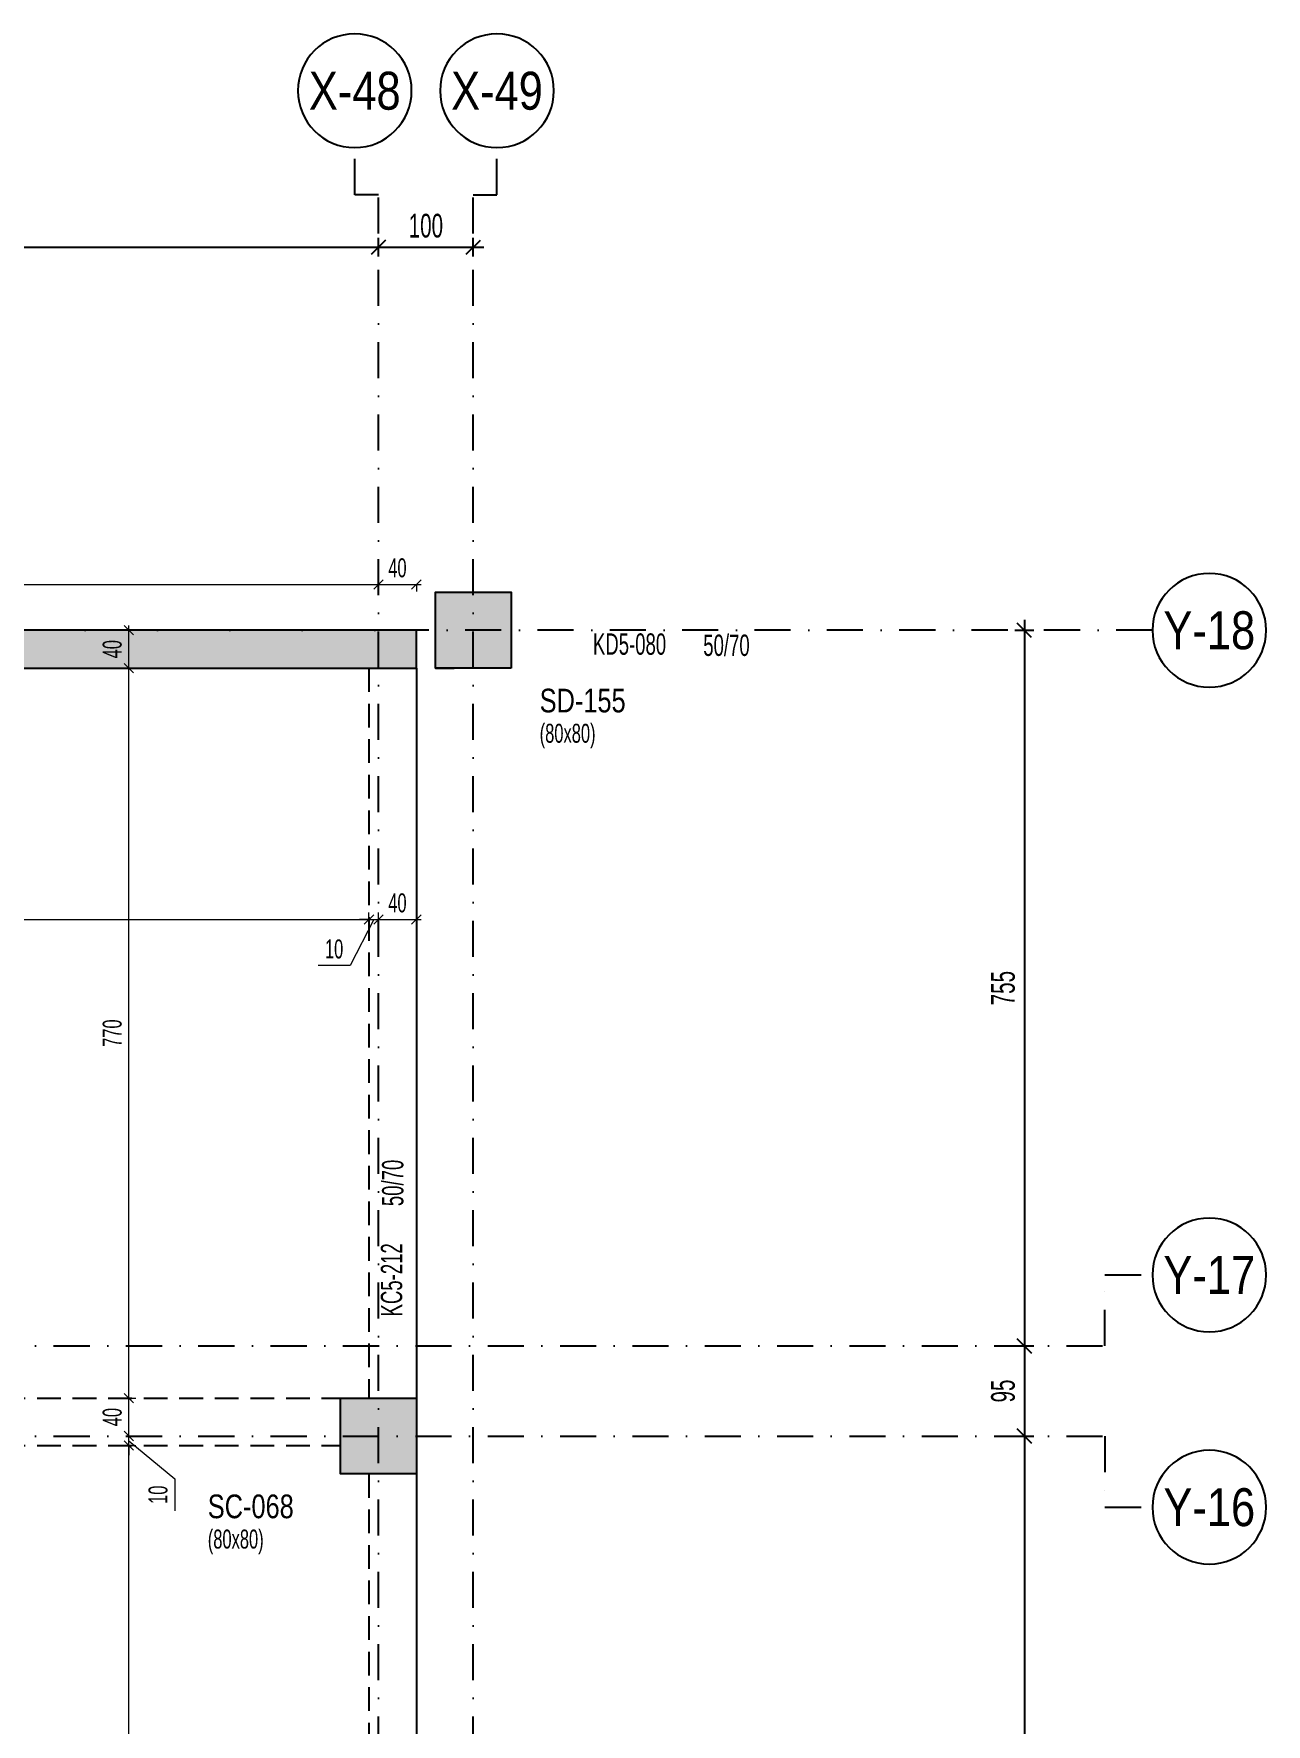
# Model space of a CAD drawing. Header units: millimetres. Extents: x -10495 to 38910, y -777 to 43288.
# Drawn here: x 5587 to 6886, y 2246 to 4029 of the extents above; entities that cross this region are included whole.
import ezdxf
from ezdxf.enums import TextEntityAlignment as Align

# ---------------------------------------------------------------- set-up
doc = ezdxf.new("R2010")
doc.units = ezdxf.units.MM
doc.header["$LTSCALE"] = 100
doc.header["$PDSIZE"] = -100
doc.linetypes.add('DASHDOT', pattern=[25.4, 12.7, -6.35, 0, -6.35])
doc.linetypes.add('HIDDEN', pattern=[0.375, 0.25, -0.125])
for name, color, linetype in [('AKS BALON_ULK', 9, 'Continuous'), ('AKS YAZI_ULK', 20, 'Continuous'), ('AKS_ULK', 8, 'DASHDOT'), ('KOLON-PERDE CEKIRDEK_ULK', 4, 'Continuous'), ('OLCU DIS_ULK', 7, 'Continuous'), ('PARAPET_ULK', 248, 'Continuous'), ('TARAMA SOLID_ULK', 251, 'Continuous')]:
    doc.layers.add(name, color=color, linetype=linetype)
for name, color, linetype, lineweight in [('KIRIS BOYUT_ULK', 232, 'Continuous', 13), ('KIRIS CIZGI DUZ_ULK', 41, 'Continuous', 25), ('KIRIS CIZGI KESIK_ULK', 41, 'HIDDEN', 25), ('KIRIS ISIM_ULK', 221, 'Continuous', 13), ('KOLON BOYUT_ULK', 255, 'Continuous', 13), ('KOLON ISIM_ULK', 91, 'Continuous', 13), ('OLCU IC_ULK', 146, 'Continuous', 18)]:
    doc.layers.add(name, color=color, linetype=linetype, lineweight=lineweight)
doc.styles.add('ULK-SIMPLXTW.shx', font='ARIALN.TTF')
doc.styles.add('ulkr-simplxtw.shx', font='ulkr-simplxtw.shx', dxfattribs={"width": 0.65})
doc.dimstyles.new('1-100-DIS_ULK', dxfattribs={"dimscale": 100, "dimtxt": 0.25, "dimasz": 0.15, "dimexe": 0.1, "dimexo": 0.1, "dimgap": 0.1, "dimtad": 1, "dimdec": 0, "dimzin": 9, "dimdsep": 46, "dimtxsty": 'ulkr-simplxtw.shx', "dimblk": 'OBLIQUE', "dimcen": 0.1, "dimdle": 0.11, "dimclrd": 256, "dimclre": 256, "dimclrt": 3, "dimadec": 0, "dimazin": 0, "dimtfac": 1, "dimtdec": 0, "dimtix": 1, "dimtmove": 1, "dimatfit": 3, "dimldrblk": 'OBLIQUE', "dimfxl": 1, "dimtolj": 1, "dimtzin": 12, "dimarcsym": 0})
doc.dimstyles.new('1-100-IC_ULK', dxfattribs={"dimscale": 10, "dimtxt": 2, "dimasz": 1, "dimexe": 0.75, "dimexo": 1, "dimgap": 0.75, "dimtad": 1, "dimdec": 1, "dimzin": 9, "dimdsep": 46, "dimtxsty": 'ulkr-simplxtw.shx', "dimblk": 'OBLIQUE', "dimcen": 0.1, "dimdle": 0.5, "dimclrd": 146, "dimclre": 146, "dimclrt": 2, "dimadec": 0, "dimazin": 2, "dimtfac": 1, "dimtdec": 1, "dimtix": 1, "dimtmove": 2, "dimatfit": 3, "dimldrblk": 'OBLIQUE', "dimfxl": 1, "dimtolj": 1, "dimtzin": 0, "dimlwd": -1, "dimlwe": -1, "dimarcsym": 0})

# ---------------------------------------------------------------- blocks, each defined once
blk = doc.blocks.new('AKS SEMBOL_ULK')
at = {"layer": 'AKS BALON_ULK', "linetype": 'ByBlock'}
blk.add_circle((0, -41.2), 60, dxfattribs=at)
at = {"layer": 'AKS YAZI_ULK', "style": 'ULK-SIMPLXTW.shx'}
blk.add_attdef('1', text='', height=40, dxfattribs=at).set_placement((0, -41.2), align=Align.MIDDLE)
blk = doc.blocks.new('_Oblique')
at = {"color": 0, "linetype": 'ByBlock', "lineweight": -2}
blk.add_line((-0.5, -0.5), (0.5, 0.5), dxfattribs=at)
blk = doc.blocks.new('*D1413')
at = {"layer": 'Defpoints', "color": 0, "transparency": 16777216}
for p in [(6611.2, 3400), (6611.2, 2645), (6631.2, 2645)]:
    blk.add_point(p, dxfattribs=at)
at = {"layer": 'OLCU DIS_ULK', "lineweight": -2, "transparency": 16777216}
for p, q in [((6631.2, 3411), (6631.2, 2634)), ((6621.2, 3400), (6641.2, 3400)), ((6621.2, 2645), (6641.2, 2645))]:
    blk.add_line(p, q, dxfattribs=at)
at = {"layer": 'OLCU DIS_ULK', "lineweight": -2, "transparency": 16777216, "xscale": 15, "yscale": 15, "zscale": 15}
for p, rotation in [((6631.2, 3400), 90), ((6631.2, 2645), 270)]:
    blk.add_blockref('_Oblique', p, dxfattribs=dict(at, rotation=rotation))
at = {"layer": 'OLCU DIS_ULK', "color": 3, "transparency": 16777216, "insert": (6608.7, 3022.5), "char_height": 25, "attachment_point": 5, "rotation": 90, "style": 'ulkr-simplxtw.shx'}
blk.add_mtext('\\A1;755', dxfattribs=at)
blk = doc.blocks.new('*D1415')
at = {"layer": 'Defpoints', "color": 0, "transparency": 16777216}
for p in [(6611.2, 2645), (6611.2, 2550), (6631.2, 2550)]:
    blk.add_point(p, dxfattribs=at)
at = {"layer": 'OLCU DIS_ULK', "lineweight": -2, "transparency": 16777216}
for p, q in [((6621.2, 2645), (6641.2, 2645)), ((6631.2, 2656), (6631.2, 2539)), ((6621.2, 2550), (6641.2, 2550))]:
    blk.add_line(p, q, dxfattribs=at)
at = {"layer": 'OLCU DIS_ULK', "lineweight": -2, "transparency": 16777216, "xscale": 15, "yscale": 15, "zscale": 15}
for p, rotation in [((6631.2, 2645), 90), ((6631.2, 2550), 270)]:
    blk.add_blockref('_Oblique', p, dxfattribs=dict(at, rotation=rotation))
at = {"layer": 'OLCU DIS_ULK', "color": 3, "transparency": 16777216, "insert": (6608.7, 2597.5), "char_height": 25, "attachment_point": 5, "rotation": 90, "style": 'ulkr-simplxtw.shx'}
blk.add_mtext('\\A1;95', dxfattribs=at)
blk = doc.blocks.new('*D1416')
at = {"layer": 'Defpoints', "color": 0, "transparency": 16777216}
for p in [(6611.2, 2550), (6611.2, 1700), (6631.2, 1700)]:
    blk.add_point(p, dxfattribs=at)
at = {"layer": 'OLCU DIS_ULK', "lineweight": -2, "transparency": 16777216}
for p, q in [((6621.2, 2550), (6641.2, 2550)), ((6631.2, 2561), (6631.2, 1689)), ((6621.2, 1700), (6641.2, 1700))]:
    blk.add_line(p, q, dxfattribs=at)
at = {"layer": 'OLCU DIS_ULK', "lineweight": -2, "transparency": 16777216, "xscale": 15, "yscale": 15, "zscale": 15}
for p, rotation in [((6631.2, 2550), 90), ((6631.2, 1700), 270)]:
    blk.add_blockref('_Oblique', p, dxfattribs=dict(at, rotation=rotation))
at = {"layer": 'OLCU DIS_ULK', "color": 3, "transparency": 16777216, "insert": (6608.7, 2125), "char_height": 25, "attachment_point": 5, "rotation": 90, "style": 'ulkr-simplxtw.shx'}
blk.add_mtext('\\A1;850', dxfattribs=at)
blk = doc.blocks.new('*D1393')
at = {"layer": 'Defpoints', "color": 0, "transparency": 16777216}
for p in [(5950, 3804.1), (5100, 3784.1), (5950, 3784.1)]:
    blk.add_point(p, dxfattribs=at)
at = {"layer": 'OLCU DIS_ULK', "lineweight": -2, "transparency": 16777216}
for p, q in [((5089, 3804.1), (5961, 3804.1)), ((5100, 3794.1), (5100, 3814.1)), ((5950, 3794.1), (5950, 3814.1))]:
    blk.add_line(p, q, dxfattribs=at)
at = {"layer": 'OLCU DIS_ULK', "lineweight": -2, "transparency": 16777216, "xscale": 15, "yscale": 15, "zscale": 15, "rotation": 180}
blk.add_blockref('_Oblique', (5100, 3804.1), dxfattribs=at)
at = {"layer": 'OLCU DIS_ULK', "lineweight": -2, "transparency": 16777216, "xscale": 15, "yscale": 15, "zscale": 15}
blk.add_blockref('_Oblique', (5950, 3804.1), dxfattribs=at)
at = {"layer": 'OLCU DIS_ULK', "color": 3, "transparency": 16777216, "insert": (5525, 3826.6), "char_height": 25, "attachment_point": 5, "style": 'ulkr-simplxtw.shx'}
blk.add_mtext('\\A1;850', dxfattribs=at)
blk = doc.blocks.new('*D1394')
at = {"layer": 'Defpoints', "color": 0, "transparency": 16777216}
for p in [(6050, 3804.1), (5950, 3784.1), (6050, 3784.1)]:
    blk.add_point(p, dxfattribs=at)
at = {"layer": 'OLCU DIS_ULK', "lineweight": -2, "transparency": 16777216}
for p, q in [((5939, 3804.1), (6061, 3804.1)), ((5950, 3794.1), (5950, 3814.1)), ((6050, 3794.1), (6050, 3814.1))]:
    blk.add_line(p, q, dxfattribs=at)
at = {"layer": 'OLCU DIS_ULK', "lineweight": -2, "transparency": 16777216, "xscale": 15, "yscale": 15, "zscale": 15, "rotation": 180}
blk.add_blockref('_Oblique', (5950, 3804.1), dxfattribs=at)
at = {"layer": 'OLCU DIS_ULK', "lineweight": -2, "transparency": 16777216, "xscale": 15, "yscale": 15, "zscale": 15}
blk.add_blockref('_Oblique', (6050, 3804.1), dxfattribs=at)
at = {"layer": 'OLCU DIS_ULK', "color": 3, "transparency": 16777216, "insert": (6000, 3826.6), "char_height": 25, "attachment_point": 5, "style": 'ulkr-simplxtw.shx'}
blk.add_mtext('\\A1;100', dxfattribs=at)
blk = doc.blocks.new('*U31')
at = {"layer": 'KOLON BOYUT_ULK', "style": 'ulkr-simplxtw.shx', "width": 0.65}
blk.add_attdef('2', text='', height=20, dxfattribs=at).set_placement((0, -37), align=Align.TOP_LEFT)
at = {"layer": 'KOLON ISIM_ULK', "style": 'ulkr-simplxtw.shx', "width": 0.8}
blk.add_attdef('1', text='', height=25, dxfattribs=at).set_placement((0, 0), align=Align.TOP_LEFT)
blk = doc.blocks.new('*D1337')
at = {"layer": 'Defpoints', "color": 0, "transparency": 16777216}
for p in [(5100, 3473.2), (5950, 3473.2), (5950, 3448.2)]:
    blk.add_point(p, dxfattribs=at)
at = {"layer": 'OLCU IC_ULK', "color": 146, "transparency": 16777216}
blk.add_line((5095, 3448.2), (5955, 3448.2), dxfattribs=at)
at = {"layer": 'OLCU IC_ULK', "color": 146, "linetype": 'Continuous', "transparency": 16777216}
for p, q in [((5100, 3448.2), (5100, 3440.7)), ((5950, 3448.2), (5950, 3440.7))]:
    blk.add_line(p, q, dxfattribs=at)
at = {"layer": 'OLCU IC_ULK', "color": 146, "transparency": 16777216, "xscale": 10, "yscale": 10, "zscale": 10, "rotation": 180}
blk.add_blockref('_Oblique', (5100, 3448.2), dxfattribs=at)
at = {"layer": 'OLCU IC_ULK', "color": 146, "transparency": 16777216, "xscale": 10, "yscale": 10, "zscale": 10}
blk.add_blockref('_Oblique', (5950, 3448.2), dxfattribs=at)
at = {"layer": 'OLCU IC_ULK', "color": 2, "transparency": 16777216, "insert": (5525, 3465.7), "char_height": 20, "attachment_point": 5, "style": 'ulkr-simplxtw.shx'}
blk.add_mtext('\\A1;850', dxfattribs=at)
blk = doc.blocks.new('*D1338')
at = {"layer": 'Defpoints', "color": 0, "transparency": 16777216}
for p in [(5950, 3473.2), (5990, 3469.9), (5990, 3448.2)]:
    blk.add_point(p, dxfattribs=at)
at = {"layer": 'OLCU IC_ULK', "color": 146, "transparency": 16777216}
blk.add_line((5945, 3448.2), (5995, 3448.2), dxfattribs=at)
at = {"layer": 'OLCU IC_ULK', "color": 146, "linetype": 'Continuous', "transparency": 16777216}
for p, q in [((5950, 3448.2), (5950, 3440.7)), ((5990, 3448.2), (5990, 3440.7))]:
    blk.add_line(p, q, dxfattribs=at)
at = {"layer": 'OLCU IC_ULK', "color": 146, "transparency": 16777216, "xscale": 10, "yscale": 10, "zscale": 10, "rotation": 180}
blk.add_blockref('_Oblique', (5950, 3448.2), dxfattribs=at)
at = {"layer": 'OLCU IC_ULK', "color": 146, "transparency": 16777216, "xscale": 10, "yscale": 10, "zscale": 10}
blk.add_blockref('_Oblique', (5990, 3448.2), dxfattribs=at)
at = {"layer": 'OLCU IC_ULK', "color": 2, "transparency": 16777216, "insert": (5970, 3465.7), "char_height": 20, "attachment_point": 5, "style": 'ulkr-simplxtw.shx'}
blk.add_mtext('\\A1;40', dxfattribs=at)
blk = doc.blocks.new('*D1349')
at = {"layer": 'Defpoints', "color": 0, "transparency": 16777216}
for p in [(5661.8, 2540), (5686.8, 2540), (5661.8, 1740)]:
    blk.add_point(p, dxfattribs=at)
at = {"layer": 'OLCU IC_ULK', "color": 146, "transparency": 16777216}
blk.add_line((5686.8, 1735), (5686.8, 2545), dxfattribs=at)
at = {"layer": 'OLCU IC_ULK', "color": 146, "linetype": 'Continuous', "transparency": 16777216}
for p, q in [((5686.8, 2540), (5694.3, 2540)), ((5686.8, 1740), (5694.3, 1740))]:
    blk.add_line(p, q, dxfattribs=at)
at = {"layer": 'OLCU IC_ULK', "color": 146, "transparency": 16777216, "xscale": 10, "yscale": 10, "zscale": 10}
for p, rotation in [((5686.8, 2540), 90), ((5686.8, 1740), 270)]:
    blk.add_blockref('_Oblique', p, dxfattribs=dict(at, rotation=rotation))
at = {"layer": 'OLCU IC_ULK', "color": 2, "transparency": 16777216, "insert": (5669.3, 2140), "char_height": 20, "attachment_point": 5, "rotation": 90, "style": 'ulkr-simplxtw.shx'}
blk.add_mtext('\\A1;800', dxfattribs=at)
blk = doc.blocks.new('*D1350')
at = {"layer": 'Defpoints', "color": 0, "transparency": 16777216}
for p in [(5661.8, 2550), (5686.8, 2550), (5661.8, 2540)]:
    blk.add_point(p, dxfattribs=at)
at = {"layer": 'OLCU IC_ULK', "color": 146, "transparency": 16777216}
for p, q in [((5686.8, 2550), (5686.8, 2560)), ((5686.8, 2540), (5686.8, 2550)), ((5686.8, 2540), (5686.8, 2550)), ((5686.8, 2545), (5735.1, 2504.9)), ((5686.8, 2540), (5686.8, 2530)), ((5735.1, 2504.9), (5735.1, 2471.3))]:
    blk.add_line(p, q, dxfattribs=at)
at = {"layer": 'OLCU IC_ULK', "color": 146, "linetype": 'Continuous', "transparency": 16777216}
for p, q in [((5686.8, 2550), (5694.3, 2550)), ((5686.8, 2540), (5694.3, 2540))]:
    blk.add_line(p, q, dxfattribs=at)
at = {"layer": 'OLCU IC_ULK', "color": 146, "transparency": 16777216, "xscale": 10, "yscale": 10, "zscale": 10}
for p, rotation in [((5686.8, 2550), 270), ((5686.8, 2540), 90)]:
    blk.add_blockref('_Oblique', p, dxfattribs=dict(at, rotation=rotation))
at = {"layer": 'OLCU IC_ULK', "color": 2, "transparency": 16777216, "insert": (5717.6, 2488.1), "char_height": 20, "attachment_point": 5, "rotation": 90, "style": 'ulkr-simplxtw.shx'}
blk.add_mtext('\\A1;10', dxfattribs=at)
blk = doc.blocks.new('*D1351')
at = {"layer": 'Defpoints', "color": 0, "transparency": 16777216}
for p in [(5661.8, 2590), (5686.8, 2590), (5661.8, 2550)]:
    blk.add_point(p, dxfattribs=at)
at = {"layer": 'OLCU IC_ULK', "color": 146, "transparency": 16777216}
blk.add_line((5686.8, 2545), (5686.8, 2595), dxfattribs=at)
at = {"layer": 'OLCU IC_ULK', "color": 146, "linetype": 'Continuous', "transparency": 16777216}
for p, q in [((5686.8, 2590), (5694.3, 2590)), ((5686.8, 2550), (5694.3, 2550))]:
    blk.add_line(p, q, dxfattribs=at)
at = {"layer": 'OLCU IC_ULK', "color": 146, "transparency": 16777216, "xscale": 10, "yscale": 10, "zscale": 10}
for p, rotation in [((5686.8, 2590), 90), ((5686.8, 2550), 270)]:
    blk.add_blockref('_Oblique', p, dxfattribs=dict(at, rotation=rotation))
at = {"layer": 'OLCU IC_ULK', "color": 2, "transparency": 16777216, "insert": (5669.3, 2570), "char_height": 20, "attachment_point": 5, "rotation": 90, "style": 'ulkr-simplxtw.shx'}
blk.add_mtext('\\A1;40', dxfattribs=at)
blk = doc.blocks.new('*D1352')
at = {"layer": 'Defpoints', "color": 0, "transparency": 16777216}
for p in [(5661.8, 3400), (5686.8, 3400), (5661.8, 3360)]:
    blk.add_point(p, dxfattribs=at)
at = {"layer": 'OLCU IC_ULK', "color": 146, "transparency": 16777216}
blk.add_line((5686.8, 3355), (5686.8, 3405), dxfattribs=at)
at = {"layer": 'OLCU IC_ULK', "color": 146, "linetype": 'Continuous', "transparency": 16777216}
for p, q in [((5686.8, 3400), (5694.3, 3400)), ((5686.8, 3360), (5694.3, 3360))]:
    blk.add_line(p, q, dxfattribs=at)
at = {"layer": 'OLCU IC_ULK', "color": 146, "transparency": 16777216, "xscale": 10, "yscale": 10, "zscale": 10}
for p, rotation in [((5686.8, 3400), 90), ((5686.8, 3360), 270)]:
    blk.add_blockref('_Oblique', p, dxfattribs=dict(at, rotation=rotation))
at = {"layer": 'OLCU IC_ULK', "color": 2, "transparency": 16777216, "insert": (5669.3, 3380), "char_height": 20, "attachment_point": 5, "rotation": 90, "style": 'ulkr-simplxtw.shx'}
blk.add_mtext('\\A1;40', dxfattribs=at)
blk = doc.blocks.new('*D1261')
at = {"layer": 'Defpoints', "color": 0, "transparency": 16777216}
for p in [(5950, 3094.8), (5940, 3063.5), (5950, 3063.5)]:
    blk.add_point(p, dxfattribs=at)
at = {"layer": 'OLCU IC_ULK', "color": 146, "transparency": 16777216}
for p, q in [((5945, 3094.8), (5920, 3046.2)), ((5940, 3094.8), (5930, 3094.8)), ((5940, 3094.8), (5950, 3094.8)), ((5940, 3094.8), (5950, 3094.8)), ((5950, 3094.8), (5960, 3094.8)), ((5920, 3046.2), (5886.4, 3046.2))]:
    blk.add_line(p, q, dxfattribs=at)
at = {"layer": 'OLCU IC_ULK', "color": 146, "linetype": 'Continuous', "transparency": 16777216}
for p, q in [((5940, 3073.5), (5940, 3102.3)), ((5950, 3073.5), (5950, 3102.3))]:
    blk.add_line(p, q, dxfattribs=at)
at = {"layer": 'OLCU IC_ULK', "color": 146, "transparency": 16777216, "xscale": 10, "yscale": 10, "zscale": 10}
blk.add_blockref('_Oblique', (5940, 3094.8), dxfattribs=at)
at = {"layer": 'OLCU IC_ULK', "color": 146, "transparency": 16777216, "xscale": 10, "yscale": 10, "zscale": 10, "rotation": 180}
blk.add_blockref('_Oblique', (5950, 3094.8), dxfattribs=at)
at = {"layer": 'OLCU IC_ULK', "color": 2, "transparency": 16777216, "insert": (5903.2, 3063.7), "char_height": 20, "attachment_point": 5, "style": 'ulkr-simplxtw.shx'}
blk.add_mtext('\\A1;10', dxfattribs=at)
blk = doc.blocks.new('*D1273')
at = {"layer": 'Defpoints', "color": 0, "transparency": 16777216}
for p in [(5661.8, 3360), (5686.8, 3360), (5661.8, 2590)]:
    blk.add_point(p, dxfattribs=at)
at = {"layer": 'OLCU IC_ULK', "color": 146, "linetype": 'Continuous', "transparency": 16777216}
for p, q in [((5671.8, 3360), (5694.3, 3360)), ((5671.8, 2590), (5694.3, 2590))]:
    blk.add_line(p, q, dxfattribs=at)
at = {"layer": 'OLCU IC_ULK', "color": 146, "transparency": 16777216}
blk.add_line((5686.8, 2585), (5686.8, 3365), dxfattribs=at)
at = {"layer": 'OLCU IC_ULK', "color": 146, "transparency": 16777216, "xscale": 10, "yscale": 10, "zscale": 10}
for p, rotation in [((5686.8, 3360), 90), ((5686.8, 2590), 270)]:
    blk.add_blockref('_Oblique', p, dxfattribs=dict(at, rotation=rotation))
at = {"layer": 'OLCU IC_ULK', "color": 2, "transparency": 16777216, "insert": (5669.3, 2975), "char_height": 20, "attachment_point": 5, "rotation": 90, "style": 'ulkr-simplxtw.shx'}
blk.add_mtext('\\A1;770', dxfattribs=at)
blk = doc.blocks.new('*D1279')
at = {"layer": 'Defpoints', "color": 0, "transparency": 16777216}
for p in [(5940, 3094.8), (5110, 3073.5), (5940, 3073.5)]:
    blk.add_point(p, dxfattribs=at)
at = {"layer": 'OLCU IC_ULK', "color": 146, "transparency": 16777216}
blk.add_line((5105, 3094.8), (5945, 3094.8), dxfattribs=at)
at = {"layer": 'OLCU IC_ULK', "color": 146, "linetype": 'Continuous', "transparency": 16777216}
for p, q in [((5110, 3083.5), (5110, 3102.3)), ((5940, 3083.5), (5940, 3102.3))]:
    blk.add_line(p, q, dxfattribs=at)
at = {"layer": 'OLCU IC_ULK', "color": 146, "transparency": 16777216, "xscale": 10, "yscale": 10, "zscale": 10, "rotation": 180}
blk.add_blockref('_Oblique', (5110, 3094.8), dxfattribs=at)
at = {"layer": 'OLCU IC_ULK', "color": 146, "transparency": 16777216, "xscale": 10, "yscale": 10, "zscale": 10}
blk.add_blockref('_Oblique', (5940, 3094.8), dxfattribs=at)
at = {"layer": 'OLCU IC_ULK', "color": 2, "transparency": 16777216, "insert": (5525, 3112.3), "char_height": 20, "attachment_point": 5, "style": 'ulkr-simplxtw.shx'}
blk.add_mtext('\\A1;830', dxfattribs=at)
blk = doc.blocks.new('*D1280')
at = {"layer": 'Defpoints', "color": 0, "transparency": 16777216}
for p in [(5990, 3094.8), (5950, 3066.9), (5990, 3066.9)]:
    blk.add_point(p, dxfattribs=at)
at = {"layer": 'OLCU IC_ULK', "color": 146, "transparency": 16777216}
blk.add_line((5945, 3094.8), (5995, 3094.8), dxfattribs=at)
at = {"layer": 'OLCU IC_ULK', "color": 146, "linetype": 'Continuous', "transparency": 16777216}
for p, q in [((5950, 3076.9), (5950, 3102.3)), ((5990, 3076.9), (5990, 3102.3))]:
    blk.add_line(p, q, dxfattribs=at)
at = {"layer": 'OLCU IC_ULK', "color": 146, "transparency": 16777216, "xscale": 10, "yscale": 10, "zscale": 10, "rotation": 180}
blk.add_blockref('_Oblique', (5950, 3094.8), dxfattribs=at)
at = {"layer": 'OLCU IC_ULK', "color": 146, "transparency": 16777216, "xscale": 10, "yscale": 10, "zscale": 10}
blk.add_blockref('_Oblique', (5990, 3094.8), dxfattribs=at)
at = {"layer": 'OLCU IC_ULK', "color": 2, "transparency": 16777216, "insert": (5970, 3112.3), "char_height": 20, "attachment_point": 5, "style": 'ulkr-simplxtw.shx'}
blk.add_mtext('\\A1;40', dxfattribs=at)
blk = doc.blocks.new('Kiriş_Sembol_ULK')
at = {"layer": 'KIRIS BOYUT_ULK', "style": 'ulkr-simplxtw.shx', "width": 0.65}
blk.add_attdef('B', text='', height=25, dxfattribs=at).set_placement((21, 0.4), align=Align.MIDDLE_LEFT)
at = {"layer": 'KIRIS ISIM_ULK', "style": 'ulkr-simplxtw.shx', "width": 0.65}
blk.add_attdef('K', text='', height=25, dxfattribs=at).set_placement((-18.2, 12.9), align=Align.TOP_RIGHT)

msp = doc.modelspace()

# ---------------------------------------------------------------- hatches: boundary and pattern name
at = {"layer": 'TARAMA SOLID_ULK'}
h = msp.add_hatch(color=256, dxfattribs=at)
h.dxf.hatch_style = 1
h.paths.add_polyline_path([(6010, 3360), (6090, 3360), (6090, 3440), (6010, 3440)])
h = msp.add_hatch(color=256, dxfattribs=at)
h.dxf.hatch_style = 1
h.paths.add_polyline_path([(5990, 3360), (5990, 3400), (5950, 3400), (5950, 3400), (5100, 3400), (5100, 3410), (5060, 3410), (5060, 3360)])
h = msp.add_hatch(color=256, dxfattribs=at)
h.dxf.hatch_style = 1
h.paths.add_polyline_path([(5910, 2590), (5910, 2510), (5990, 2510), (5990, 2590)])

# ---------------------------------------------------------------- linework, layer by layer
at = {"layer": 'AKS_ULK', "ltscale": 0.03}
for points in [[(5950, -606.87), (5950, 3859.14), (5925, 3859.14), (5925, 3909.14)], [(6050, -606.87), (6050, 3859.14), (6075, 3859.14), (6075, 3909.14)], [(6766.16, 3400), (-775.51, 3400)], [(-775.51, 2670), (-725.51, 2670), (-725.51, 2645), (6716.16, 2645), (6716.16, 2720), (6766.16, 2720)], [(-775.51, 2525), (-725.51, 2525), (-725.51, 2550), (6716.16, 2550), (6716.16, 2475), (6766.16, 2475)]]:
    msp.add_lwpolyline(points, dxfattribs=at)
at = {"layer": 'KIRIS CIZGI DUZ_ULK'}
for p, q in [((5990, 3360), (5990, 2590)), ((5990, 2510), (5990, 1740))]:
    msp.add_line(p, q, dxfattribs=at)
at = {"layer": 'KIRIS CIZGI KESIK_ULK'}
for p, q in [((5940, 3360), (5940, 2590)), ((5140, 2590), (5910, 2590)), ((5140, 2540), (5910, 2540)), ((5940, 2510), (5940, 1740))]:
    msp.add_line(p, q, dxfattribs=at)
at = {"layer": 'KOLON-PERDE CEKIRDEK_ULK'}
for points in [[(6090, 3360), (6010, 3360), (6010, 3440), (6090, 3440)], [(5990, 3360), (5990, 3400), (5950, 3400), (5950, 3400), (5100, 3400), (5100, 3410), (5060, 3410), (5060, 3360)], [(5990, 2510), (5910, 2510), (5910, 2590), (5990, 2590)]]:
    msp.add_lwpolyline(points, close=True, dxfattribs=at)
at = {"layer": 'PARAPET_ULK'}
msp.add_line((6010, 3360), (6030, 3360), dxfattribs=at)

# ---------------------------------------------------------------- block references
at = {"layer": 'AKS_ULK', "linetype": 'ByBlock'}
ref = msp.add_blockref('AKS SEMBOL_ULK', (5925, 3927.89), dxfattribs=dict(at, xscale=-1, rotation=180))
ref.add_attrib('1', 'X-48', dxfattribs={"layer": 'AKS YAZI_ULK', "height": 40, "style": 'ULK-SIMPLXTW.shx'}).set_placement((5925, 3969.14), align=Align.MIDDLE)
ref = msp.add_blockref('AKS SEMBOL_ULK', (6075, 3927.89), dxfattribs=dict(at, xscale=-1, rotation=180))
ref.add_attrib('1', 'X-49', dxfattribs={"layer": 'AKS YAZI_ULK', "height": 40, "style": 'ULK-SIMPLXTW.shx'}).set_placement((6075, 3969.14), align=Align.MIDDLE)
ref = msp.add_blockref('AKS SEMBOL_ULK', (6826.16, 3358.75), dxfattribs=dict(at, xscale=-1, rotation=180))
ref.add_attrib('1', 'Y-18', dxfattribs={"layer": 'AKS YAZI_ULK', "height": 40, "style": 'ULK-SIMPLXTW.shx'}).set_placement((6826.16, 3400), align=Align.MIDDLE)
ref = msp.add_blockref('AKS SEMBOL_ULK', (6826.16, 2678.75), dxfattribs=dict(at, xscale=-1, rotation=180))
ref.add_attrib('1', 'Y-17', dxfattribs={"layer": 'AKS YAZI_ULK', "height": 40, "style": 'ULK-SIMPLXTW.shx'}).set_placement((6826.16, 2720), align=Align.MIDDLE)
ref = msp.add_blockref('AKS SEMBOL_ULK', (6826.16, 2433.75), dxfattribs=dict(at, xscale=-1, rotation=180))
ref.add_attrib('1', 'Y-16', dxfattribs={"layer": 'AKS YAZI_ULK', "height": 40, "style": 'ULK-SIMPLXTW.shx'}).set_placement((6826.16, 2475), align=Align.MIDDLE)
at = {"layer": 'KIRIS ISIM_ULK'}
ref = msp.add_blockref('Kiriş_Sembol_ULK', (6271.53, 3383.71), dxfattribs=at)
ref.add_attrib('B', '50/70', dxfattribs={"layer": 'KIRIS BOYUT_ULK', "height": 22.5, "style": 'ulkr-simplxtw.shx', "width": 0.65}).set_placement((6292.54, 3384.16), align=Align.MIDDLE_LEFT)
ref.add_attrib('K', 'KD5-080', dxfattribs={"height": 22.5, "style": 'ulkr-simplxtw.shx', "width": 0.65}).set_placement((6253.37, 3396.66), align=Align.TOP_RIGHT)
ref = msp.add_blockref('Kiriş_Sembol_ULK', (5965.44, 2771.53), dxfattribs=dict(at, rotation=90))
ref.add_attrib('B', '50/70', dxfattribs={"layer": 'KIRIS BOYUT_ULK', "height": 22.5, "rotation": 90, "style": 'ulkr-simplxtw.shx', "width": 0.65}).set_placement((5965, 2792.54), align=Align.MIDDLE_LEFT)
ref.add_attrib('K', 'KC5-212', dxfattribs={"height": 22.5, "rotation": 90, "style": 'ulkr-simplxtw.shx', "width": 0.65}).set_placement((5952.5, 2753.38), align=Align.TOP_RIGHT)
at = {"layer": 'KOLON ISIM_ULK'}
for p, values in [((6120, 3338.33), {'1': 'SD-155', '2': '(80x80)'}), ((5770, 2488.33), {'1': 'SC-068', '2': '(80x80)'})]:
    msp.add_blockref('*U31', p, dxfattribs=at).add_auto_attribs(values)

# ---------------------------------------------------------------- dimensions: what is measured, and where the dimension line sits
at = {"layer": 'OLCU DIS_ULK'}
for base, p1, p2, picture, middle in [((5950, 3804.14), (5100, 3784.14), (5950, 3784.14), '*D1393', (5525, 3826.64)), ((6050, 3804.14), (5950, 3784.14), (6050, 3784.14), '*D1394', (6000, 3826.64))]:
    dim = msp.add_linear_dim(base=base, p1=p1, p2=p2, dimstyle='1-100-DIS_ULK', dxfattribs=at)
    dim.commit()
    dim.dimension.update_dxf_attribs({"geometry": picture, "text_midpoint": middle})
for base, p1, p2, picture, middle in [((6631.16, 2645), (6611.16, 3400), (6611.16, 2645), '*D1413', (6608.66, 3022.5)), ((6631.16, 2550), (6611.16, 2645), (6611.16, 2550), '*D1415', (6608.66, 2597.5)), ((6631.16, 1700), (6611.16, 2550), (6611.16, 1700), '*D1416', (6608.66, 2125))]:
    dim = msp.add_linear_dim(base=base, p1=p1, p2=p2, angle=270, dimstyle='1-100-DIS_ULK', dxfattribs=at)
    dim.commit()
    dim.dimension.update_dxf_attribs({"geometry": picture, "text_midpoint": middle})
at = {"layer": 'OLCU IC_ULK'}
for base, p1, p2, override, picture, middle in [((5950, 3448.18), (5100, 3473.18), (5950, 3473.18), {"dimfxl": 0, "dimfxlon": 1}, '*D1337', (5525, 3465.68)), ((5990, 3448.18), (5950, 3473.18), (5990, 3469.9), {"dimfxl": 0, "dimfxlon": 1}, '*D1338', (5970, 3465.68)), ((5940, 3094.8), (5110, 3073.52), (5940, 3073.52), {"dimfxl": 0}, '*D1279', (5525, 3112.3)), ((5990, 3094.8), (5950, 3066.92), (5990, 3066.92), {"dimfxl": 0}, '*D1280', (5970, 3112.3))]:
    dim = msp.add_linear_dim(base=base, p1=p1, p2=p2, dimstyle='1-100-IC_ULK', override=override, dxfattribs=at)
    dim.commit()
    dim.dimension.update_dxf_attribs({"geometry": picture, "text_midpoint": middle})
for base, p1, p2, override, picture, middle in [((5686.84, 3400), (5661.84, 3360), (5661.84, 3400), {"dimfxl": 0, "dimfxlon": 1}, '*D1352', (5669.34, 3380)), ((5686.84, 3360), (5661.84, 2590), (5661.84, 3360), {"dimfxl": 0}, '*D1273', (5669.34, 2975)), ((5686.84, 2590), (5661.84, 2550), (5661.84, 2590), {"dimfxl": 0, "dimfxlon": 1}, '*D1351', (5669.34, 2570)), ((5686.84, 2540), (5661.84, 1740), (5661.84, 2540), {"dimfxl": 0, "dimfxlon": 1}, '*D1349', (5669.34, 2140))]:
    dim = msp.add_linear_dim(base=base, p1=p1, p2=p2, angle=90, dimstyle='1-100-IC_ULK', override=override, dxfattribs=at)
    dim.commit()
    dim.dimension.update_dxf_attribs({"geometry": picture, "text_midpoint": middle})
dim = msp.add_linear_dim(base=(5950, 3094.8), p1=(5940, 3063.5), p2=(5950, 3063.5), dimstyle='1-100-IC_ULK', override={"dimtmove": 1}, dxfattribs=at)
dim.commit()
dim.dimension.update_dxf_attribs({"geometry": '*D1261', "text_midpoint": (5912.47, 3046.23), "dimtype": 160})
dim = msp.add_linear_dim(base=(5686.84, 2550), p1=(5661.84, 2540), p2=(5661.84, 2550), angle=90, dimstyle='1-100-IC_ULK', override={"dimtmove": 1, "dimfxl": 0, "dimfxlon": 1}, dxfattribs=at)
dim.commit()
dim.dimension.update_dxf_attribs({"geometry": '*D1350', "text_midpoint": (5735.07, 2497.36), "dimtype": 160})

doc.saveas('drawing.dxf')
